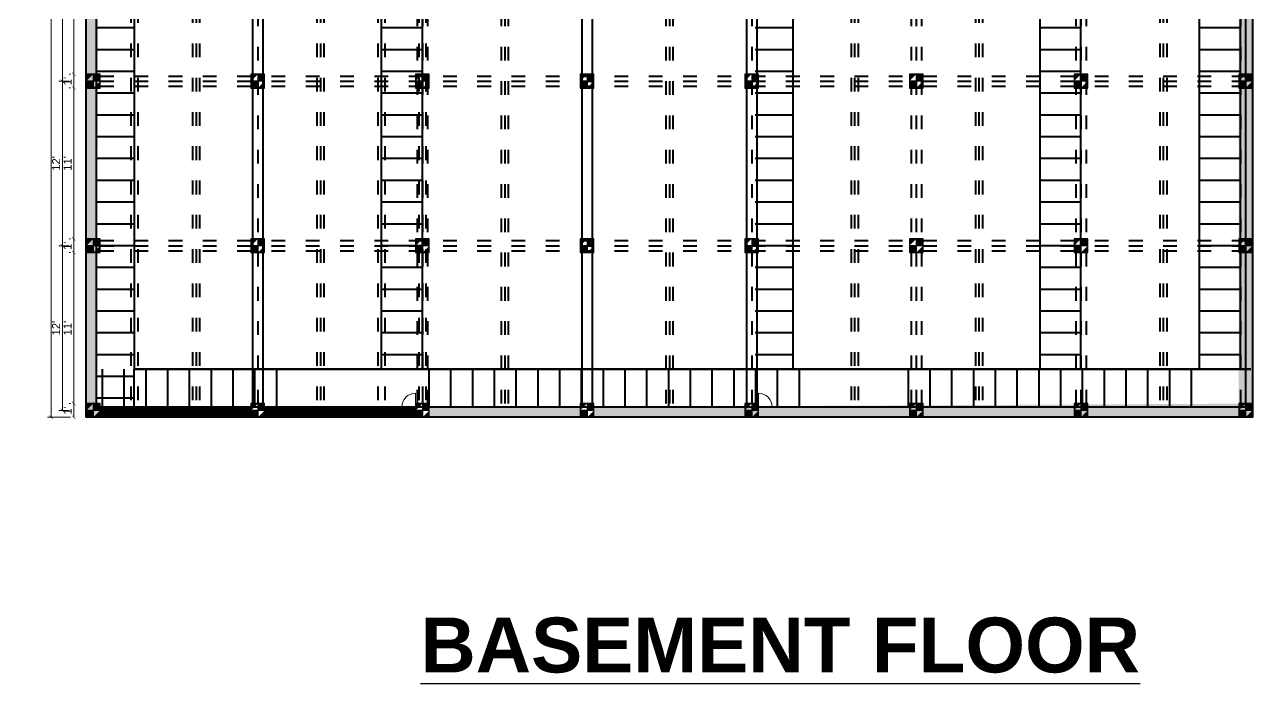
# Model space of a CAD drawing. Extents: x -2338379 to 930990, y -818978 to 106940.
# Drawn here: x 339532 to 340606, y -189736 to -189159 of the extents above; entities that cross this region are included whole.
import ezdxf

# ---------------------------------------------------------------- set-up
doc = ezdxf.new("R2010")
doc.units = 0
doc.header["$MEASUREMENT"] = 0
doc.header["$PDMODE"] = 34
doc.linetypes.add('ACAD_ISO03W100', pattern=[30, 12, -18])
doc.layers.get('0').update_dxf_attribs({"linetype": 'CONTINUOUS', "lineweight": 30})
doc.layers.get('DEFPOINTS').update_dxf_attribs({"linetype": 'CONTINUOUS'})
doc.layers.add('dotline', color=113, linetype='ACAD_ISO03W100')
doc.layers.add('pillar12', color=7, linetype='CONTINUOUS')
doc.layers.add('way', color=252, linetype='CONTINUOUS', lineweight=120)
doc.layers.add('win&doors', color=4, linetype='CONTINUOUS', lineweight=20)
doc.styles.get("Standard").update_dxf_attribs({"font": 'times.ttf', "height": 6})
doc.styles.add('style1', font='arial.ttf')
doc.dimstyles.new('DIM1', dxfattribs={"dimscale": 0, "dimtxt": 7, "dimasz": 3, "dimexe": 3, "dimexo": 15, "dimgap": 2, "dimtad": 1, "dimdec": 0, "dimzin": 0, "dimdsep": 46, "dimlunit": 4, "dimtxsty": 'style1', "dimblk1": 'ARCHTICK', "dimblk2": 'ARCHTICK', "dimsah": 1, "dimcen": 0, "dimclrd": 6, "dimclre": 6, "dimclrt": 256, "dimadec": 0, "dimazin": 0, "dimtfac": 0.333333, "dimtdec": 0, "dimtofl": 0, "dimtmove": 2, "dimatfit": 3, "dimldrblk": 'ARCHTICK', "dimfxl": 1, "dimtolj": 1, "dimtzin": 0, "dimlwd": 13, "dimlwe": 13, "dimarcsym": 0})

# ---------------------------------------------------------------- blocks, each defined once
blk = doc.blocks.new('pill12')
h = blk.add_hatch(color=5)
h.paths.add_polyline_path([(-6, -6), (6, -6), (6, 6), (-6, 6)], flags=17)
edge = h.paths.add_edge_path(flags=17)
edge.add_line((6, 0), (-6, 0))
edge.add_line((0, 6), (0, -6))
for p, q in [((6, 0), (-6, 0)), ((0, 6), (0, -6))]:
    blk.add_line(p, q)
blk.add_lwpolyline([(-6, -6), (6, -6), (6, 6), (-6, 6)], close=True)
blk = doc.blocks.new('door')
at = {"layer": 'win&doors'}
for p, q in [((0, 0), (0, 12)), ((-12, 0), (0, 0))]:
    blk.add_line(p, q, dxfattribs=at)
at = {"layer": 'win&doors', "const_width": 0.125}
blk.add_lwpolyline([(-12, 0), (0, 0)], dxfattribs=at)
at = {"layer": 'win&doors'}
blk.add_arc((0, 0), 12, 90, 180, dxfattribs=at)
blk = doc.blocks.new('_ARCHTICK')
at = {"color": 0, "linetype": 'ByBlock', "const_width": 0.15}
blk.add_lwpolyline([(-0.5, -0.5), (0.5, 0.5)], dxfattribs=at)
blk = doc.blocks.new('*D1415')
at = {"color": 6, "lineweight": 13, "transparency": 16777216}
for p, q in [((339571.1, -189070.8), (339572.2, -189070.8)), ((339575.2, -189070.8), (339575.2, -189202.8)), ((339571.1, -189202.8), (339572.2, -189202.8))]:
    blk.add_line(p, q, dxfattribs=at)
at = {"layer": 'DEFPOINTS', "color": 0, "lineweight": 30, "transparency": 16777216}
for p in [(339586.1, -189070.8), (339575.2, -189202.8), (339586.1, -189202.8)]:
    blk.add_point(p, dxfattribs=at)
at = {"color": 6, "lineweight": 13, "transparency": 16777216, "xscale": 3, "yscale": 3, "zscale": 3}
for p, rotation in [((339575.2, -189070.8), 90), ((339575.2, -189202.8), 270)]:
    blk.add_blockref('_ARCHTICK', p, dxfattribs=dict(at, rotation=rotation))
at = {"lineweight": 40, "transparency": 16777216, "insert": (339569.7, -189136.8), "char_height": 7, "attachment_point": 5, "rotation": 90, "style": 'style1'}
blk.add_mtext("\\A1;11'", dxfattribs=at)
blk = doc.blocks.new('*D1416')
at = {"color": 6, "lineweight": 13, "transparency": 16777216}
for p, q in [((339571.1, -189202.8), (339572.2, -189202.8)), ((339575.2, -189202.8), (339575.2, -189214.8)), ((339571.1, -189214.8), (339572.2, -189214.8))]:
    blk.add_line(p, q, dxfattribs=at)
at = {"layer": 'DEFPOINTS', "color": 0, "lineweight": 30, "transparency": 16777216}
for p in [(339586.1, -189202.8), (339575.2, -189214.8), (339586.1, -189214.8)]:
    blk.add_point(p, dxfattribs=at)
at = {"color": 6, "lineweight": 13, "transparency": 16777216, "xscale": 3, "yscale": 3, "zscale": 3}
for p, rotation in [((339575.2, -189202.8), 90), ((339575.2, -189214.8), 270)]:
    blk.add_blockref('_ARCHTICK', p, dxfattribs=dict(at, rotation=rotation))
at = {"lineweight": 40, "transparency": 16777216, "insert": (339569.7, -189208.8), "char_height": 7, "attachment_point": 5, "rotation": 90, "style": 'style1'}
blk.add_mtext("\\A1;1'", dxfattribs=at)
blk = doc.blocks.new('*D1417')
at = {"color": 6, "lineweight": 13, "transparency": 16777216}
for p, q in [((339571.1, -189214.8), (339572.2, -189214.8)), ((339575.2, -189214.8), (339575.2, -189346.8)), ((339571.1, -189346.8), (339572.2, -189346.8))]:
    blk.add_line(p, q, dxfattribs=at)
at = {"layer": 'DEFPOINTS', "color": 0, "lineweight": 30, "transparency": 16777216}
for p in [(339586.1, -189214.8), (339575.2, -189346.8), (339586.1, -189346.8)]:
    blk.add_point(p, dxfattribs=at)
at = {"color": 6, "lineweight": 13, "transparency": 16777216, "xscale": 3, "yscale": 3, "zscale": 3}
for p, rotation in [((339575.2, -189214.8), 90), ((339575.2, -189346.8), 270)]:
    blk.add_blockref('_ARCHTICK', p, dxfattribs=dict(at, rotation=rotation))
at = {"lineweight": 40, "transparency": 16777216, "insert": (339569.7, -189280.8), "char_height": 7, "attachment_point": 5, "rotation": 90, "style": 'style1'}
blk.add_mtext("\\A1;11'", dxfattribs=at)
blk = doc.blocks.new('*D1418')
at = {"color": 6, "lineweight": 13, "transparency": 16777216}
for p, q in [((339571.1, -189346.8), (339572.2, -189346.8)), ((339575.2, -189346.8), (339575.2, -189358.8)), ((339571.1, -189358.8), (339572.2, -189358.8))]:
    blk.add_line(p, q, dxfattribs=at)
at = {"layer": 'DEFPOINTS', "color": 0, "lineweight": 30, "transparency": 16777216}
for p in [(339586.1, -189346.8), (339575.2, -189358.8), (339586.1, -189358.8)]:
    blk.add_point(p, dxfattribs=at)
at = {"color": 6, "lineweight": 13, "transparency": 16777216, "xscale": 3, "yscale": 3, "zscale": 3}
for p, rotation in [((339575.2, -189346.8), 90), ((339575.2, -189358.8), 270)]:
    blk.add_blockref('_ARCHTICK', p, dxfattribs=dict(at, rotation=rotation))
at = {"lineweight": 40, "transparency": 16777216, "insert": (339569.7, -189352.8), "char_height": 7, "attachment_point": 5, "rotation": 90, "style": 'style1'}
blk.add_mtext("\\A1;1'", dxfattribs=at)
blk = doc.blocks.new('*D1419')
at = {"color": 6, "lineweight": 13, "transparency": 16777216}
for p, q in [((339571.1, -189358.8), (339572.2, -189358.8)), ((339575.2, -189358.8), (339575.2, -189490.8)), ((339571.1, -189490.8), (339572.2, -189490.8))]:
    blk.add_line(p, q, dxfattribs=at)
at = {"layer": 'DEFPOINTS', "color": 0, "lineweight": 30, "transparency": 16777216}
for p in [(339586.1, -189358.8), (339575.2, -189490.8), (339586.1, -189490.8)]:
    blk.add_point(p, dxfattribs=at)
at = {"color": 6, "lineweight": 13, "transparency": 16777216, "xscale": 3, "yscale": 3, "zscale": 3}
for p, rotation in [((339575.2, -189358.8), 90), ((339575.2, -189490.8), 270)]:
    blk.add_blockref('_ARCHTICK', p, dxfattribs=dict(at, rotation=rotation))
at = {"lineweight": 40, "transparency": 16777216, "insert": (339569.7, -189424.8), "char_height": 7, "attachment_point": 5, "rotation": 90, "style": 'style1'}
blk.add_mtext("\\A1;11'", dxfattribs=at)
blk = doc.blocks.new('*D1420')
at = {"color": 6, "lineweight": 13, "transparency": 16777216}
for p, q in [((339571.1, -189490.8), (339572.2, -189490.8)), ((339575.2, -189490.8), (339575.2, -189502.8)), ((339571.1, -189502.8), (339572.2, -189502.8))]:
    blk.add_line(p, q, dxfattribs=at)
at = {"layer": 'DEFPOINTS', "color": 0, "lineweight": 30, "transparency": 16777216}
for p in [(339586.1, -189490.8), (339575.2, -189502.8), (339586.1, -189502.8)]:
    blk.add_point(p, dxfattribs=at)
at = {"color": 6, "lineweight": 13, "transparency": 16777216, "xscale": 3, "yscale": 3, "zscale": 3}
for p, rotation in [((339575.2, -189490.8), 90), ((339575.2, -189502.8), 270)]:
    blk.add_blockref('_ARCHTICK', p, dxfattribs=dict(at, rotation=rotation))
at = {"lineweight": 40, "transparency": 16777216, "insert": (339569.7, -189496.8), "char_height": 7, "attachment_point": 5, "rotation": 90, "style": 'style1'}
blk.add_mtext("\\A1;1'", dxfattribs=at)
blk = doc.blocks.new('*D1377')
at = {"color": 6, "lineweight": 13, "transparency": 16777216}
for p, q in [((339571.1, -189064.8), (339562.2, -189064.8)), ((339565.2, -189064.8), (339565.2, -189208.8)), ((339571.1, -189208.8), (339562.2, -189208.8))]:
    blk.add_line(p, q, dxfattribs=at)
at = {"layer": 'DEFPOINTS', "color": 0, "lineweight": 30, "transparency": 16777216}
for p in [(339586.1, -189064.8), (339565.2, -189208.8), (339586.1, -189208.8)]:
    blk.add_point(p, dxfattribs=at)
at = {"color": 6, "lineweight": 13, "transparency": 16777216, "xscale": 3, "yscale": 3, "zscale": 3}
for p, rotation in [((339565.2, -189064.8), 90), ((339565.2, -189208.8), 270)]:
    blk.add_blockref('_ARCHTICK', p, dxfattribs=dict(at, rotation=rotation))
at = {"lineweight": 40, "transparency": 16777216, "insert": (339559.7, -189136.8), "char_height": 7, "attachment_point": 5, "rotation": 90, "style": 'style1'}
blk.add_mtext("\\A1;12'", dxfattribs=at)
blk = doc.blocks.new('*D1378')
at = {"color": 6, "lineweight": 13, "transparency": 16777216}
for p, q in [((339571.1, -189208.8), (339562.2, -189208.8)), ((339565.2, -189208.8), (339565.2, -189352.8)), ((339571.1, -189352.8), (339562.2, -189352.8))]:
    blk.add_line(p, q, dxfattribs=at)
at = {"layer": 'DEFPOINTS', "color": 0, "lineweight": 30, "transparency": 16777216}
for p in [(339586.1, -189208.8), (339565.2, -189352.8), (339586.1, -189352.8)]:
    blk.add_point(p, dxfattribs=at)
at = {"color": 6, "lineweight": 13, "transparency": 16777216, "xscale": 3, "yscale": 3, "zscale": 3}
for p, rotation in [((339565.2, -189208.8), 90), ((339565.2, -189352.8), 270)]:
    blk.add_blockref('_ARCHTICK', p, dxfattribs=dict(at, rotation=rotation))
at = {"lineweight": 40, "transparency": 16777216, "insert": (339559.7, -189280.8), "char_height": 7, "attachment_point": 5, "rotation": 90, "style": 'style1'}
blk.add_mtext("\\A1;12'", dxfattribs=at)
blk = doc.blocks.new('*D1379')
at = {"color": 6, "lineweight": 13, "transparency": 16777216}
for p, q in [((339571.1, -189352.8), (339562.2, -189352.8)), ((339565.2, -189352.8), (339565.2, -189496.8)), ((339571.1, -189496.8), (339562.2, -189496.8))]:
    blk.add_line(p, q, dxfattribs=at)
at = {"layer": 'DEFPOINTS', "color": 0, "lineweight": 30, "transparency": 16777216}
for p in [(339586.1, -189352.8), (339565.2, -189496.8), (339586.1, -189496.8)]:
    blk.add_point(p, dxfattribs=at)
at = {"color": 6, "lineweight": 13, "transparency": 16777216, "xscale": 3, "yscale": 3, "zscale": 3}
for p, rotation in [((339565.2, -189352.8), 90), ((339565.2, -189496.8), 270)]:
    blk.add_blockref('_ARCHTICK', p, dxfattribs=dict(at, rotation=rotation))
at = {"lineweight": 40, "transparency": 16777216, "insert": (339559.7, -189424.8), "char_height": 7, "attachment_point": 5, "rotation": 90, "style": 'style1'}
blk.add_mtext("\\A1;12'", dxfattribs=at)
blk = doc.blocks.new('*D1380')
at = {"color": 6, "lineweight": 13, "transparency": 16777216}
for p, q in [((339571.1, -188626.8), (339552.3, -188626.8)), ((339555.3, -188626.8), (339555.3, -189502.8)), ((339571.1, -189502.8), (339552.3, -189502.8))]:
    blk.add_line(p, q, dxfattribs=at)
at = {"layer": 'DEFPOINTS', "color": 0, "lineweight": 30, "transparency": 16777216}
for p in [(339586.1, -188626.8), (339555.3, -189502.8), (339586.1, -189502.8)]:
    blk.add_point(p, dxfattribs=at)
at = {"color": 6, "lineweight": 13, "transparency": 16777216, "xscale": 3, "yscale": 3, "zscale": 3}
for p, rotation in [((339555.3, -188626.8), 90), ((339555.3, -189502.8), 270)]:
    blk.add_blockref('_ARCHTICK', p, dxfattribs=dict(at, rotation=rotation))
at = {"lineweight": 40, "transparency": 16777216, "insert": (339549.7, -189064.8), "char_height": 7, "attachment_point": 5, "rotation": 90, "style": 'style1'}
blk.add_mtext("\\A1;73'", dxfattribs=at)

msp = doc.modelspace()

# ---------------------------------------------------------------- hatches: boundary and pattern name
at = {"lineweight": 30}
h = msp.add_hatch(dxfattribs=at)
h.set_pattern_fill('ANSI31', color=256)
h.set_pattern_definition([(45, (-96, -3e-11), (-0.08838834765, 0.08838834765), [])])
h.paths.add_polyline_path([(339634.11, -189493.82), (339532.11, -189493.82), (339598.11, -189493.82), (339598.11, -189502.82), (339634.11, -189502.82)], flags=16)
h.paths.add_polyline_path([(339730.11, -189493.82), (339646.11, -189493.82), (339646.11, -189502.82), (339730.11, -189502.82)], flags=17)
h.paths.add_polyline_path([(339874.11, -189493.82), (339862.11, -189493.82), (339742.11, -189493.82), (339742.11, -189502.82), (339874.11, -189502.82)], flags=17)
h.paths.add_polyline_path([(340018.11, -189493.82), (339886.11, -189493.82), (339886.11, -189502.82), (340018.11, -189502.82)], flags=17)
h.paths.add_polyline_path([(340606.11, -189490.82), (340030.11, -189493.82), (340030.11, -189502.82), (340606.11, -189502.82)])
h.paths.add_polyline_path([(340606.11, -188626.82), (339586.11, -188626.82), (339586.11, -189502.82), (339730.11, -189502.82), (339730.11, -189493.82), (339646.11, -189493.82), (339532.11, -189493.82), (339595.11, -189493.82), (339598.11, -188635.82), (340594.11, -188638.82), (340594.11, -189490.82), (340606.11, -189490.82)])
h = msp.add_hatch(dxfattribs=at)
h.set_pattern_fill('ANSI31', color=256)
h.set_pattern_definition([(45, (0, 0), (-0.08838834765, 0.08838834765), [])])
h.paths.add_polyline_path([(339730.11, -189502.82), (339730.11, -189493.82), (339628.11, -189493.82), (339598.11, -189493.82), (339598.11, -189502.82)])
h.paths.add_polyline_path([(339742.11, -189493.82), (339742.11, -189502.82), (339874.11, -189502.82), (339874.11, -189493.82)])
at = {"layer": 'way', "lineweight": 40}
h = msp.add_hatch(dxfattribs=at)
h.set_pattern_fill('LINE', color=256, scale=6, style=0)
h.set_pattern_definition([(0, (333610.163, -192991.084), (0, 19.05), [])])
h.paths.add_polyline_path([(339595.11, -188635.82), (339628.11, -188635.82), (339628.11, -189493.82), (339595.11, -189493.82)])
h = msp.add_hatch(dxfattribs=at)
h.set_pattern_fill('LINE', color=256, scale=6, style=0)
h.set_pattern_definition([(0, (334186.163, -192991.084), (0, 19.05), [])])
h.paths.add_polyline_path([(340171.11, -189460.82), (340204.11, -189460.82), (340204.11, -188635.82), (340171.11, -188635.82)])
h = msp.add_hatch(dxfattribs=at)
h.set_pattern_fill('LINE', color=256, scale=6, style=0)
h.set_pattern_definition([(0, (333574.163, -192991.084), (0, 19.05), [])])
h.paths.add_polyline_path([(339844.11, -189460.82), (339880.11, -189460.82), (339880.11, -188668.82), (339844.11, -188668.82)])
h = msp.add_hatch(dxfattribs=at)
h.set_pattern_fill('LINE', color=256, scale=6, style=0)
h.set_pattern_definition([(0, (334150.163, -192991.084), (0, 19.05), [])])
h.paths.add_polyline_path([(340420.11, -189460.82), (340456.11, -189460.82), (340456.11, -188668.82), (340420.11, -188668.82)])
h = msp.add_hatch(dxfattribs=at)
h.set_pattern_fill('LINE', color=256, scale=6, style=0)
h.set_pattern_definition([(0, (334289.663, -192991.084), (0, 19.05), [])])
h.paths.add_polyline_path([(340559.61, -189460.82), (340595.61, -189460.82), (340595.61, -188668.82), (340559.61, -188668.82)])
h = msp.add_hatch(dxfattribs=at)
h.set_pattern_fill('LINE', color=256, scale=6, angle=90, style=0)
h.set_pattern_definition([(90, (333466.163, -192991.084), (-19.05, 1e-15), [])])
h.paths.add_polyline_path([(340234.11, -189460.82), (340234.11, -189493.82), (340246.11, -189493.82), (340246.11, -189460.82)])
h.paths.add_polyline_path([(340222.11, -189493.82), (340222.11, -189460.82), (339874.11, -189460.82), (339874.11, -189493.82)])
h.paths.add_polyline_path([(340282.11, -189493.82), (340282.11, -189460.82), (340270.11, -189460.82), (340270.11, -189493.82)])
h.paths.add_polyline_path([(340561.11, -189493.82), (340561.11, -189460.82), (340294.11, -189460.82), (340294.11, -189493.82)])
h.paths.add_polyline_path([(339586.11, -189460.82), (339586.11, -189493.82), (339766.11, -189493.82), (339766.11, -189460.82)])

# ---------------------------------------------------------------- linework, layer by layer
at = {"lineweight": 40}
for p, q in [((339970.61, -189474.32), (339970.61, -189474.33)), ((340017.61, -189474.32), (340017.61, -189474.33))]:
    msp.add_line(p, q, dxfattribs=at)
at = {"layer": 'dotline', "lineweight": 40}
for p, q in [((339625.11, -188635.82), (339625.11, -189493.82)), ((339631.11, -188635.82), (339631.11, -189493.82)), ((339679.11, -188635.82), (339679.11, -189493.82)), ((339682.11, -188635.82), (339682.11, -189493.82)), ((339685.11, -188635.82), (339685.11, -189493.82)), ((339787.86, -188635.82), (339787.86, -189493.82)), ((339790.86, -188635.82), (339790.86, -189493.82)), ((339793.86, -188635.82), (339793.86, -189493.82)), ((339841.11, -188635.82), (339841.11, -189493.82)), ((339847.11, -188635.82), (339847.11, -189493.82)), ((339877.11, -188635.82), (339877.11, -189493.82)), ((339880.11, -188635.82), (339880.11, -189493.82)), ((339883.11, -188635.82), (339883.11, -189493.82)), ((340255.11, -188635.82), (340255.11, -189493.82)), ((340258.11, -188635.82), (340258.11, -189493.82)), ((340261.11, -188635.82), (340261.11, -189493.82)), ((340363.86, -188635.82), (340363.86, -189493.82)), ((340366.86, -188635.82), (340366.86, -189493.82)), ((340369.86, -188635.82), (340369.86, -189493.82)), ((340525.11, -188635.82), (340525.11, -189493.82)), ((340528.11, -188635.82), (340528.11, -189493.82)), ((340531.11, -188635.82), (340531.11, -189493.82)), ((339736.11, -188638.82), (339736.11, -189490.82)), ((339875.61, -188638.82), (339875.61, -189490.82)), ((339880.11, -188638.82), (339880.11, -189490.82)), ((339880.11, -188638.82), (339880.11, -189490.82)), ((339884.61, -188638.82), (339884.61, -189490.82)), ((340168.11, -188638.82), (340168.11, -189490.82)), ((340307.61, -188638.82), (340307.61, -189490.82)), ((340312.11, -188638.82), (340312.11, -189490.82)), ((340316.61, -188638.82), (340316.61, -189490.82)), ((340451.61, -188638.82), (340451.61, -189490.82)), ((340456.11, -188638.82), (340456.11, -189490.82)), ((340460.61, -188638.82), (340460.61, -189490.82)), ((340595.61, -188638.82), (340595.61, -189490.82)), ((340600.11, -188638.82), (340600.11, -189490.82)), ((340606.11, -188638.82), (340606.11, -189490.82)), ((340606.11, -188638.82), (340606.11, -189490.82)), ((339949.11, -188668.82), (339949.11, -189502.82)), ((339952.11, -188668.82), (339952.11, -189502.82)), ((339955.11, -188668.82), (339955.11, -189502.82)), ((340093.11, -188668.82), (340093.11, -189502.82)), ((340096.11, -188668.82), (340096.11, -189502.82)), ((340099.11, -188668.82), (340099.11, -189502.82)), ((339598.11, -189204.32), (340606.11, -189204.32)), ((339598.11, -189208.82), (340606.11, -189208.82)), ((339598.11, -189213.32), (340606.11, -189213.32)), ((339598.11, -189348.32), (340606.11, -189348.32)), ((339598.11, -189352.82), (340606.11, -189352.82)), ((339598.11, -189357.32), (340606.11, -189357.32))]:
    msp.add_line(p, q, dxfattribs=at)
at = {"layer": 'dotline', "linetype": 'ByBlock', "lineweight": 40}
for p, q in [((339731.61, -188638.82), (339731.61, -189490.82)), ((339740.61, -188638.82), (339740.61, -189490.82)), ((340019.61, -188638.82), (340019.61, -189490.82)), ((340028.61, -188638.82), (340028.61, -189490.82)), ((340163.61, -188638.82), (340163.61, -189490.82)), ((340172.61, -188638.82), (340172.61, -189490.82)), ((340606.11, -188638.82), (340606.11, -189490.82))]:
    msp.add_line(p, q, dxfattribs=at)
at = {"layer": 'way', "lineweight": 40}
for p, q in [((339628.11, -188668.82), (339628.11, -189460.82)), ((340204.11, -188668.82), (340204.11, -189460.82)), ((340604.61, -189460.82), (339628.11, -189460.82))]:
    msp.add_line(p, q, dxfattribs=at)
for points in [[(339586.11, -188626.82), (340606.11, -188626.82), (340606.11, -189502.82), (339586.11, -189502.82)], [(339595.11, -188635.82), (340600.11, -188635.82), (340600.11, -189493.82), (339595.11, -189493.82)], [(339844.11, -189460.82), (339880.11, -189460.82), (339880.11, -188668.82), (339844.11, -188668.82)], [(340420.11, -189460.82), (340456.11, -189460.82), (340456.11, -188668.82), (340420.11, -188668.82)], [(340559.61, -189460.82), (340595.61, -189460.82), (340595.61, -188668.82), (340559.61, -188668.82)]]:
    msp.add_lwpolyline(points, close=True, dxfattribs=at)
msp.add_lwpolyline([(340606.11, -189493.82), (339628.11, -189493.82), (339628.11, -189460.82), (340604.61, -189460.82)], dxfattribs=at)

# ---------------------------------------------------------------- block references
at = {"lineweight": 40}
msp.add_blockref('door', (339874.11, -189493.82), dxfattribs=at)
at = {"lineweight": 40, "xscale": -1}
msp.add_blockref('door', (340174.11, -189493.82), dxfattribs=at)
at = {"layer": 'pillar12'}
for p in [(339592.11, -189208.82), (339736.11, -189208.82), (339880.11, -189208.82), (339880.11, -189208.82), (340024.11, -189208.82), (340168.11, -189208.82), (340312.11, -189208.82), (340456.11, -189208.82), (340600.11, -189208.82), (339592.11, -189352.82), (339736.11, -189352.82), (339880.11, -189352.82), (339880.11, -189352.82), (340024.11, -189352.82), (340168.11, -189352.82), (340312.11, -189352.82), (340456.11, -189352.82), (340600.11, -189352.82), (339592.11, -189496.82), (339736.11, -189496.82), (339880.11, -189496.82), (339880.11, -189496.82), (340024.11, -189496.82), (340168.11, -189496.82), (340312.11, -189496.82), (340456.11, -189496.82), (340600.11, -189496.82)]:
    msp.add_blockref('pill12', p, dxfattribs=at)

# ---------------------------------------------------------------- texts
at = {"insert": (339878.32, -189677.95), "char_height": 48, "width": 741.6948, "attachment_point": 1}
msp.add_mtext('{\\fArial|b1|i0|c0|p34;\\L\\C1;BASEMENT FLOOR}', dxfattribs=at)

# ---------------------------------------------------------------- dimensions: what is measured, and where the dimension line sits
at = {"lineweight": 40}
dim = msp.add_aligned_dim(p1=(339586.11, -188626.82), p2=(339586.11, -189502.82), distance=-30.79, dimstyle='DIM1', override={"dimscale": 1}, dxfattribs=at)
dim.commit()
dim.dimension.update_dxf_attribs({"geometry": '*D1380', "text_midpoint": (339549.74, -189064.82)})
for base, p1, p2, picture, middle in [((339565.21, -189208.82), (339586.11, -189064.82), (339586.11, -189208.82), '*D1377', (339559.69, -189136.82)), ((339575.17, -189202.82), (339586.11, -189070.82), (339586.11, -189202.82), '*D1415', (339569.66, -189136.82)), ((339575.17, -189214.82), (339586.11, -189202.82), (339586.11, -189214.82), '*D1416', (339569.66, -189208.82)), ((339565.21, -189352.82), (339586.11, -189208.82), (339586.11, -189352.82), '*D1378', (339559.69, -189280.82)), ((339575.17, -189346.82), (339586.11, -189214.82), (339586.11, -189346.82), '*D1417', (339569.66, -189280.82)), ((339575.17, -189358.82), (339586.11, -189346.82), (339586.11, -189358.82), '*D1418', (339569.66, -189352.82)), ((339565.21, -189496.82), (339586.11, -189352.82), (339586.11, -189496.82), '*D1379', (339559.69, -189424.82)), ((339575.17, -189490.82), (339586.11, -189358.82), (339586.11, -189490.82), '*D1419', (339569.66, -189424.82)), ((339575.17, -189502.82), (339586.11, -189490.82), (339586.11, -189502.82), '*D1420', (339569.66, -189496.82))]:
    dim = msp.add_linear_dim(base=base, p1=p1, p2=p2, angle=90, dimstyle='DIM1', override={"dimscale": 1, "dimtmove": 1}, dxfattribs=at)
    dim.commit()
    dim.dimension.update_dxf_attribs({"geometry": picture, "text_midpoint": middle})

doc.saveas('drawing.dxf')
